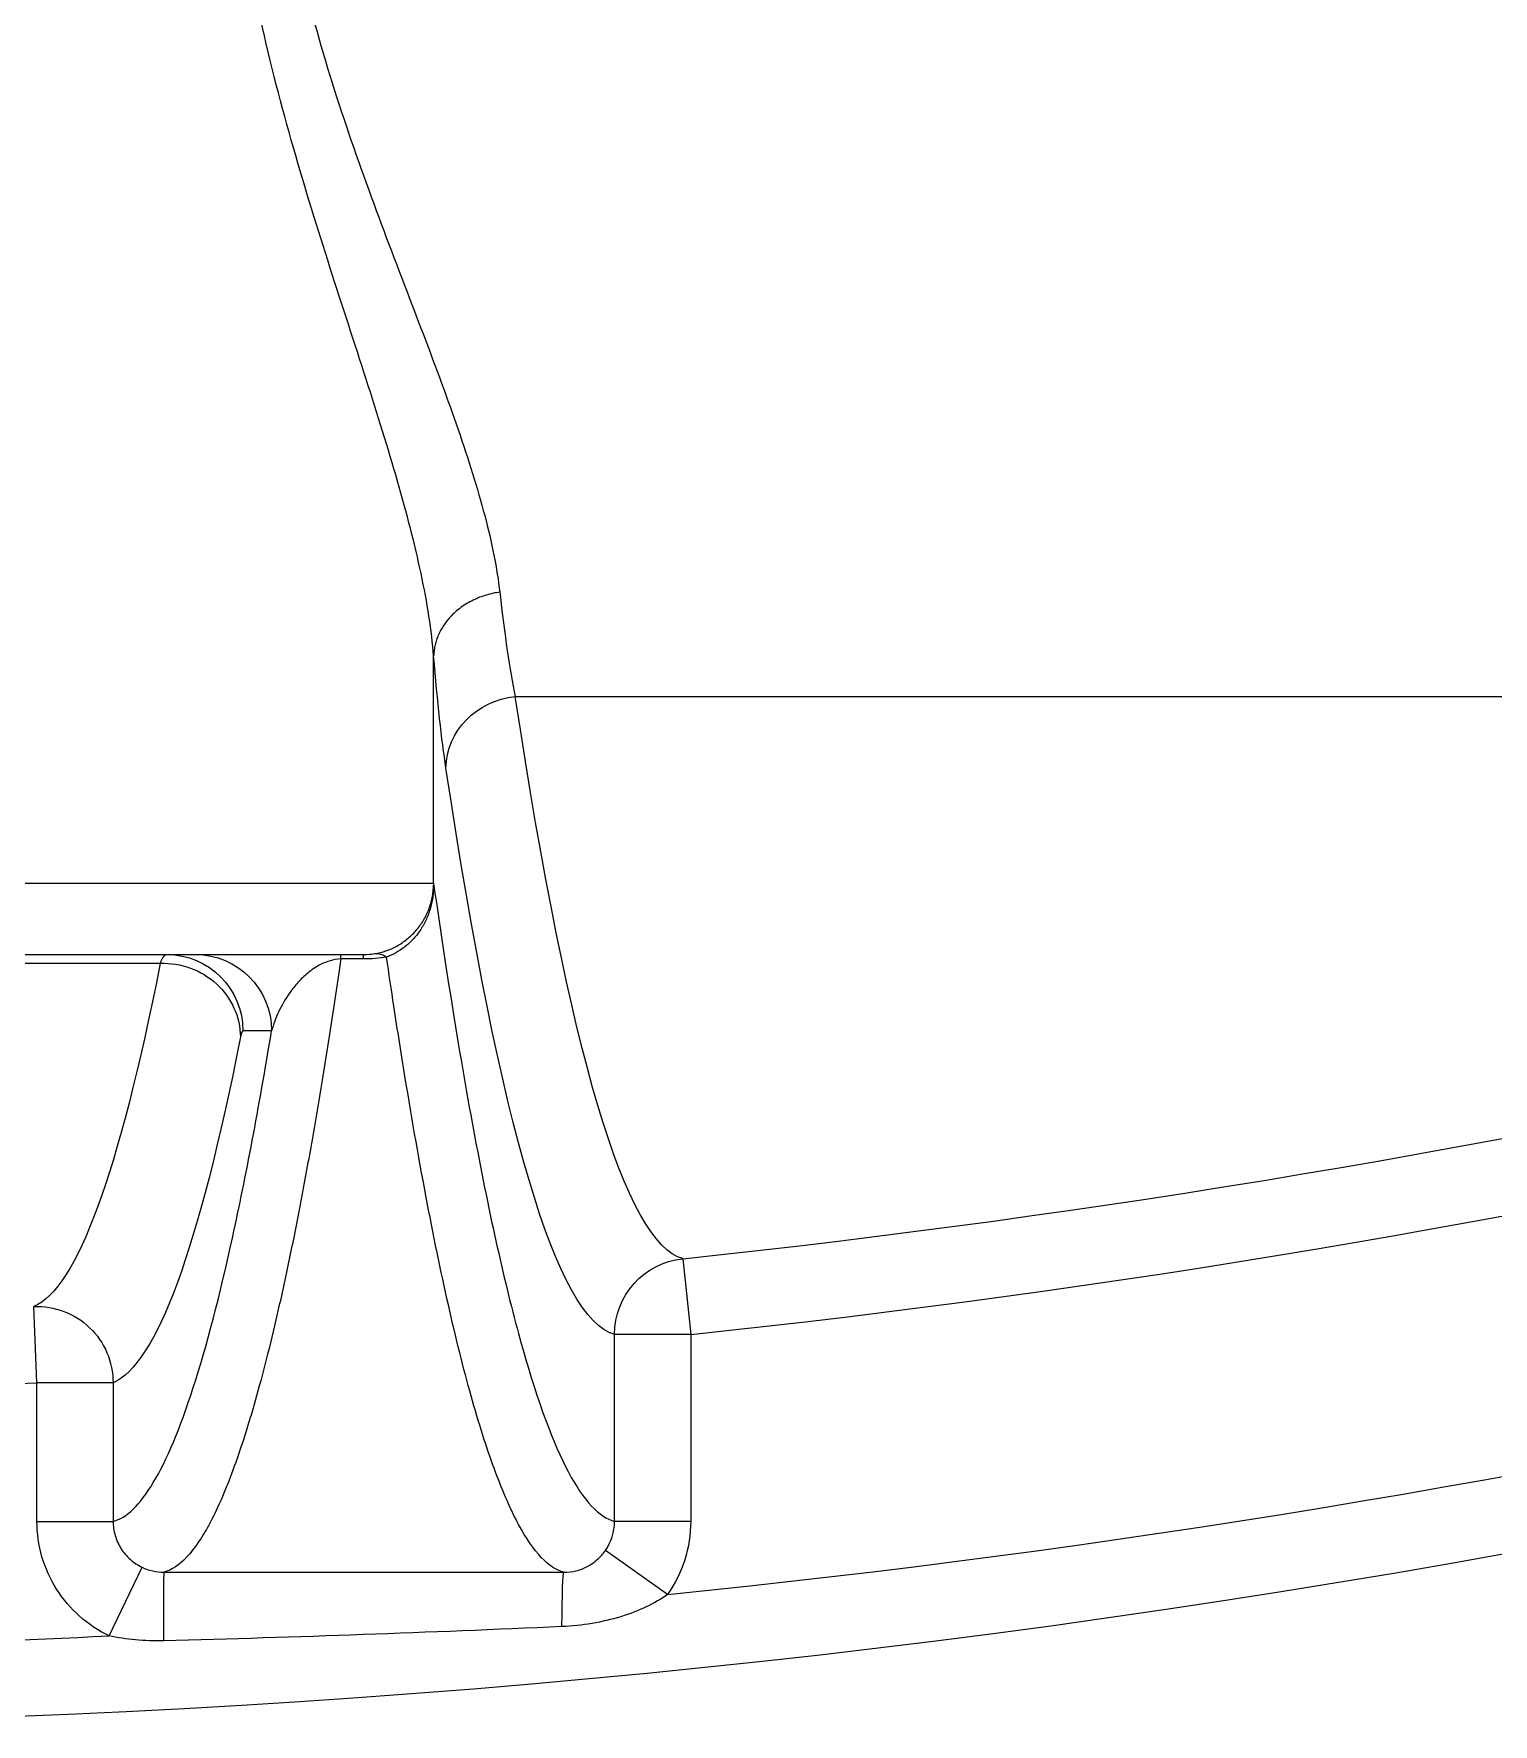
# Model space of a CAD drawing. Header units: millimetres. Extents: x 4664 to 8864, y -38 to 2932.
# Drawn here: x 7876.88 to 7901.88, y 1673.58 to 1702.52 of the extents above; entities that cross this region are included whole.
import ezdxf

# ---------------------------------------------------------------- set-up
doc = ezdxf.new("R2010")
doc.units = ezdxf.units.MM

msp = doc.modelspace()

# ---------------------------------------------------------------- linework, layer by layer
at = {"lineweight": 5}
for p, q in [((7885.129, 1691.176), (7929.646, 1691.176)), ((7883.729, 1687.975), (7855.319, 1687.975)), ((7856.518, 1686.756), (7882.53, 1686.756)), ((7860, 1686.606), (7879.048, 1686.606)), ((7882.141, 1686.68), (7882.141, 1686.756)), ((7882.53, 1686.68), (7882.141, 1686.68)), ((7882.53, 1686.68), (7882.53, 1686.756)), ((7880.954, 1685.45), (7880.465, 1685.45)), ((7887.996, 1681.547), (7888.133, 1680.249)), ((7876.936, 1679.424), (7876.882, 1680.728)), ((7888.133, 1680.249), (7886.829, 1680.249)), ((7886.829, 1677.048), (7886.829, 1680.249)), ((7888.133, 1680.249), (7888.133, 1677.048)), ((7876.936, 1677.048), (7876.936, 1679.424)), ((7876.936, 1679.424), (7878.241, 1679.424)), ((7878.241, 1679.424), (7878.241, 1677.048)), ((7876.936, 1677.048), (7878.241, 1677.048)), ((7888.133, 1677.048), (7886.829, 1677.048)), ((7887.737, 1675.797), (7886.671, 1676.548)), ((7878.171, 1675.087), (7878.736, 1676.264))]:
    msp.add_line(p, q, dxfattribs=at)
for radius, start, end in [(175.775, 276.0323, 290.00117), (177.081, 276.0323, 290.00117), (181.468, 275.76036, 290.03158), (182.774, 249.96842, 290.03158), (177.081, 267.60091, 272.39909), (181.468, 267.26879, 272.73121)]:
    msp.add_arc((7869.524, 1856.349), radius, start, end, dxfattribs=at)
at = {"lineweight": 5, "extrusion": (0, 0, -1)}
for centre, major_axis, ratio, start_param, end_param in [((7885.245, 1689.949), (-1.291, -0.195), 0.943527, 0.158639, 1.623282), ((7888.126, 1856.349), (0, 174.819), 0.052336, 3.15581, 3.475337), ((7886.96, 1856.349), (0, -176.118), 0.052336, 0.014217, 0.333745), ((7885.033, 1687.913), (-1.306, 0.028), 0.064701, 0.053743, 0.061654), ((7882.861, 1687.968), (-0.862, -0.124), 0.938236, 3.293437, 3.320248), ((7876.681, 1856.349), (0, -175.663), 0.052336, 6.022835, 6.26134), ((7879.118, 1685.345), (-1.281, 0.252), 0.964976, 1.329175, 2.940748), ((7879.16, 1685.45), (0, 1.306), 0.99863, 0, 1.570796), ((7879.65, 1685.45), (0, 1.306), 0.99863, 0, 1.570796), ((7882.924, 1685.481), (-0.206, 1.29), 0.402371, 0.002896, 0.377644), ((7878.038, 1856.349), (0, 176.968), 0.052336, 2.881242, 3.119747), ((7888.133, 1680.249), (-0.342, -1.26), 0.998529, 1.305906, 2.770549), ((7876.936, 1679.424), (-0.503, 1.205), 0.998391, 0.354131, 1.965704), ((7879.114, 1674.872), (0, 1.306), 0.005324, 4.81266, 6.269063), ((7885.961, 1674.871), (0, 1.306), 0.027253, 5.003538, 6.269598)]:
    msp.add_ellipse(centre, major_axis=major_axis, ratio=ratio, start_param=start_param, end_param=end_param, dxfattribs=at)
at = {"lineweight": 5}
for points, knots in [([(7883.73, 1691.869), (7883.697, 1692.303), (7883.622, 1692.778), (7883.408, 1693.781), (7883.271, 1694.309), (7882.952, 1695.419), (7882.77, 1696.001), (7882.377, 1697.223), (7882.166, 1697.865), (7881.744, 1699.184), (7881.532, 1699.864), (7881.127, 1701.278), (7880.935, 1702.012), (7880.601, 1703.541), (7880.464, 1704.319), (7880.274, 1705.903), (7880.222, 1706.71), (7880.222, 1707.535)], [0, 0, 0, 0, 0.125, 0.125, 0.25, 0.25, 0.375, 0.375, 0.5, 0.5, 0.625, 0.625, 0.75, 0.75, 0.875, 0.875, 1, 1, 1, 1]), ([(7880.995, 1707.535), (7880.995, 1706.768), (7881.051, 1706.017), (7881.256, 1704.543), (7881.405, 1703.82), (7881.767, 1702.398), (7881.976, 1701.715), (7882.415, 1700.4), (7882.646, 1699.766), (7883.107, 1698.539), (7883.338, 1697.942), (7883.77, 1696.805), (7883.971, 1696.264), (7884.327, 1695.232), (7884.482, 1694.741), (7884.727, 1693.808), (7884.817, 1693.366), (7884.863, 1692.962)], [0, 0, 0, 0, 0.125, 0.125, 0.25, 0.25, 0.375, 0.375, 0.5, 0.5, 0.625, 0.625, 0.75, 0.75, 0.875, 0.875, 1, 1, 1, 1]), ([(7882.72, 1686.771), (7882.85, 1686.792), (7882.979, 1686.835), (7883.16, 1686.935), (7883.219, 1686.974), (7883.327, 1687.061), (7883.378, 1687.11), (7883.472, 1687.216), (7883.514, 1687.274), (7883.588, 1687.395), (7883.619, 1687.459), (7883.672, 1687.593), (7883.692, 1687.662), (7883.713, 1687.767), (7883.718, 1687.802), (7883.726, 1687.873), (7883.728, 1687.909), (7883.729, 1687.945)], [0, 0, 0, 0, 0.25, 0.25, 0.375, 0.375, 0.5, 0.5, 0.625, 0.625, 0.75, 0.75, 0.875, 0.875, 0.9375, 0.9375, 1, 1, 1, 1]), ([(7883.73, 1687.946), (7883.73, 1687.91), (7883.729, 1687.874), (7883.724, 1687.804), (7883.72, 1687.769), (7883.705, 1687.666), (7883.69, 1687.597), (7883.649, 1687.464), (7883.624, 1687.4), (7883.566, 1687.278), (7883.532, 1687.219), (7883.457, 1687.109), (7883.416, 1687.058), (7883.329, 1686.965), (7883.281, 1686.922), (7883.134, 1686.808), (7883.03, 1686.751), (7882.924, 1686.711)], [0, 0, 0, 0, 0.0625, 0.0625, 0.125, 0.125, 0.25, 0.25, 0.375, 0.375, 0.5, 0.5, 0.625, 0.625, 0.75, 0.75, 1, 1, 1, 1]), ([(7883.729, 1687.975), (7883.729, 1687.974), (7883.729, 1687.973), (7883.729, 1687.963), (7883.73, 1687.955), (7883.73, 1687.946)], [0, 0, 0, 0, 0.093825, 0.093825, 1, 1, 1, 1]), ([(7883.73, 1687.968), (7883.854, 1687.104), (7883.979, 1686.284), (7884.23, 1684.752), (7884.357, 1684.037), (7884.739, 1682.043), (7884.996, 1680.92), (7885.515, 1679.092), (7885.776, 1678.386), (7886.301, 1677.399), (7886.565, 1677.117), (7886.829, 1677.048)], [0, 0, 0, 0, 0.125, 0.125, 0.25, 0.25, 0.5, 0.5, 0.75, 0.75, 1, 1, 1, 1]), ([(7882.141, 1686.68), (7882.02, 1685.847), (7881.836, 1684.67), (7881.621, 1683.425), (7881.512, 1682.834), (7881.466, 1682.588), (7881.435, 1682.425), (7881.419, 1682.345), (7881.341, 1681.946), (7881.279, 1681.64), (7881.154, 1681.051), (7881.091, 1680.769), (7880.903, 1679.96), (7880.776, 1679.47), (7880.618, 1678.921), (7880.586, 1678.814), (7880.523, 1678.607), (7880.428, 1678.306), (7880.332, 1678.032), (7880.261, 1677.842), (7880.253, 1677.821), (7880.237, 1677.779), (7880.213, 1677.717), (7880.157, 1677.577), (7880.045, 1677.314), (7879.949, 1677.116), (7879.869, 1676.967), (7879.853, 1676.938), (7879.821, 1676.882), (7879.773, 1676.8), (7879.66, 1676.625), (7879.435, 1676.342), (7879.243, 1676.213), (7879.114, 1676.178)], [0, 0, 0, 0, 0.125, 0.1875, 0.21875, 0.234375, 0.234375, 0.25, 0.25, 0.3125, 0.3125, 0.375, 0.375, 0.5, 0.5, 0.53125, 0.53125, 0.5625, 0.625, 0.625, 0.632812, 0.632812, 0.640625, 0.65625, 0.6875, 0.75, 0.75, 0.765625, 0.765625, 0.78125, 0.8125, 0.875, 1, 1, 1, 1]), ([(7882.141, 1686.68), (7882.077, 1686.678), (7882.013, 1686.667), (7881.9, 1686.634), (7881.849, 1686.612), (7881.758, 1686.567), (7881.717, 1686.542), (7881.641, 1686.491), (7881.606, 1686.465), (7881.51, 1686.386), (7881.454, 1686.331), (7881.355, 1686.221), (7881.311, 1686.166), (7881.191, 1685.999), (7881.129, 1685.888), (7881.025, 1685.668), (7880.985, 1685.559), (7880.954, 1685.45)], [0, 0, 0, 0, 0.0625, 0.0625, 0.125, 0.125, 0.1875, 0.1875, 0.25, 0.25, 0.375, 0.375, 0.5, 0.5, 0.75, 0.75, 1, 1, 1, 1]), ([(7885.961, 1676.177), (7885.702, 1676.244), (7885.443, 1676.518), (7885.053, 1677.241), (7884.922, 1677.54), (7884.658, 1678.246), (7884.527, 1678.652), (7884.266, 1679.571), (7884.136, 1680.084), (7883.877, 1681.215), (7883.748, 1681.834), (7883.492, 1683.176), (7883.364, 1683.899), (7883.175, 1685.06), (7883.112, 1685.46), (7883.007, 1686.146), (7882.966, 1686.427), (7882.924, 1686.711)], [0, 0, 0, 0, 0.250528, 0.250528, 0.379054, 0.379054, 0.507579, 0.507579, 0.636105, 0.636105, 0.76463, 0.76463, 0.893156, 0.893156, 0.957418, 0.957418, 1, 1, 1, 1]), ([(7878.241, 1677.048), (7878.471, 1677.108), (7878.7, 1677.33), (7879.158, 1678.095), (7879.387, 1678.638), (7879.84, 1680.043), (7880.066, 1680.906), (7880.513, 1682.944), (7880.735, 1684.119), (7880.954, 1685.45)], [0, 0, 0, 0, 0.25, 0.25, 0.5, 0.5, 0.75, 0.75, 1, 1, 1, 1]), ([(7878.171, 1675.087), (7877.805, 1675.263), (7877.491, 1675.541), (7877.053, 1676.235), (7876.936, 1676.637), (7876.936, 1677.048)], [0, 0, 0, 0, 0.5, 0.5, 1, 1, 1, 1]), ([(7878.241, 1677.048), (7878.241, 1676.966), (7878.252, 1676.884), (7878.298, 1676.727), (7878.331, 1676.653), (7878.419, 1676.514), (7878.471, 1676.453), (7878.593, 1676.344), (7878.663, 1676.299), (7878.736, 1676.264)], [0, 0, 0, 0, 0.25, 0.25, 0.5, 0.5, 0.75, 0.75, 1, 1, 1, 1]), ([(7885.961, 1676.177), (7886.032, 1676.177), (7886.101, 1676.185), (7886.235, 1676.218), (7886.301, 1676.243), (7886.423, 1676.307), (7886.48, 1676.347), (7886.584, 1676.439), (7886.63, 1676.49), (7886.671, 1676.548)], [0, 0, 0, 0, 0.25, 0.25, 0.5, 0.5, 0.75, 0.75, 1, 1, 1, 1]), ([(7887.737, 1675.797), (7887.63, 1675.72), (7887.508, 1675.649), (7887.238, 1675.521), (7887.09, 1675.463), (7886.778, 1675.368), (7886.612, 1675.329), (7886.273, 1675.272), (7886.101, 1675.254), (7885.927, 1675.246)], [0, 0, 0, 0, 0.25, 0.25, 0.5, 0.5, 0.75, 0.75, 1, 1, 1, 1])]:
    msp.add_open_spline(points, degree=3, knots=knots, dxfattribs=at)
for points, weights, degree in [([(7884.863, 1692.962), (7883.761, 1692.812), (7883.73, 1691.869)], [1, 0.76132717558, 1], 2), ([(7879.048, 1686.606), (7879.085, 1686.706), (7879.122, 1686.756), (7879.16, 1686.756)], [0.99999998708, 0.999999987287, 0.999999987491, 0.999999987692], 3)]:
    msp.add_rational_spline(points, weights, degree=degree, dxfattribs=at)
for points in [[(7884.863, 1692.962), (7884.945, 1692.225), (7885.034, 1691.631), (7885.129, 1691.176)], [(7883.941, 1689.949), (7883.867, 1690.438), (7883.797, 1691.077), (7883.73, 1691.869)], [(7883.73, 1687.968), (7883.73, 1689.268), (7883.73, 1690.569), (7883.73, 1691.869)], [(7883.729, 1687.975), (7883.73, 1687.973), (7883.73, 1687.97), (7883.73, 1687.968)], [(7882.53, 1686.756), (7882.596, 1686.756), (7882.66, 1686.762), (7882.72, 1686.771)], [(7882.924, 1686.711), (7882.8, 1686.691), (7882.667, 1686.68), (7882.53, 1686.68)], [(7880.465, 1685.45), (7880.45, 1685.45), (7880.436, 1685.415), (7880.422, 1685.345)], [(7886.671, 1676.548), (7886.773, 1676.693), (7886.829, 1676.87), (7886.829, 1677.048)], [(7888.133, 1677.048), (7888.133, 1676.599), (7887.993, 1676.161), (7887.737, 1675.797)], [(7878.736, 1676.264), (7878.853, 1676.208), (7878.981, 1676.178), (7879.114, 1676.178)], [(7879.114, 1676.178), (7881.396, 1676.178), (7883.679, 1676.178), (7885.961, 1676.177)], [(7879.107, 1675.003), (7878.778, 1674.995), (7878.461, 1675.023), (7878.171, 1675.087)], [(7885.927, 1675.246), (7883.659, 1675.144), (7881.385, 1675.063), (7879.107, 1675.003)]]:
    msp.add_open_spline(points, degree=3, dxfattribs=at)

doc.saveas('drawing.dxf')
